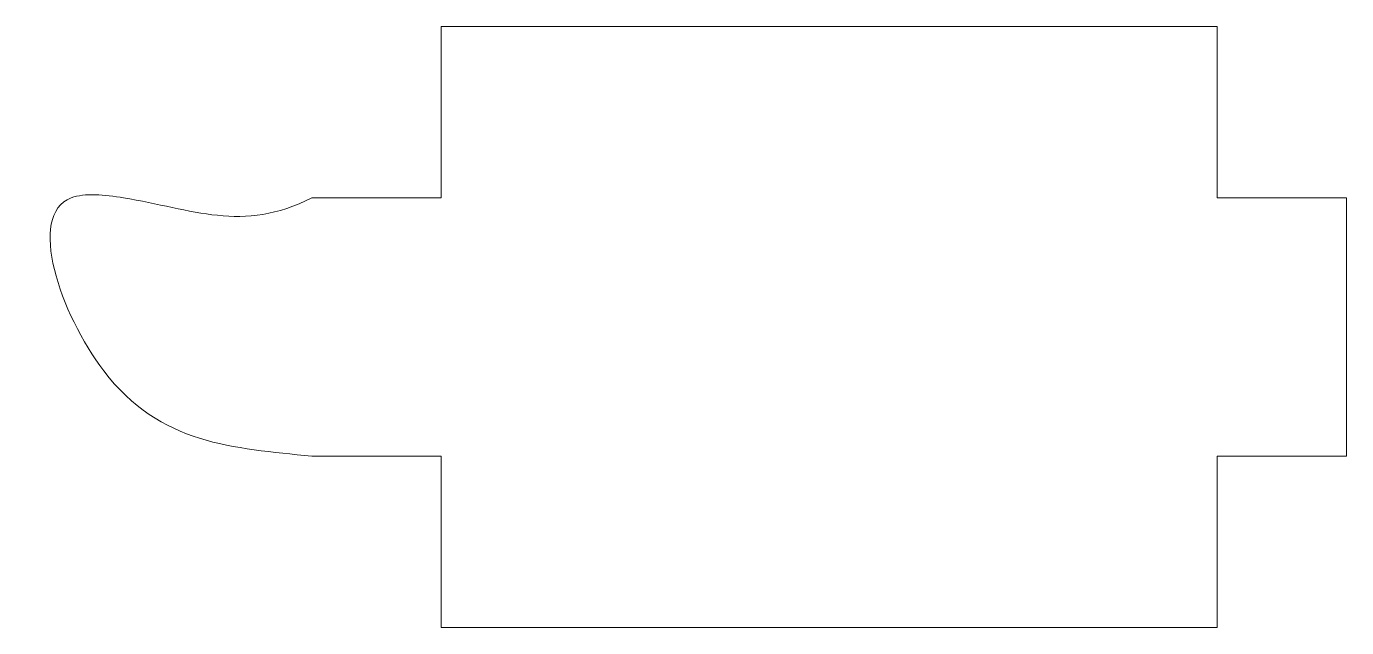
# Model space of a CAD drawing. Header units: inches. Extents: x -0.4 to 0.88, y 2.39 to 2.97.
import ezdxf

# ---------------------------------------------------------------- set-up
doc = ezdxf.new("R2010")
doc.units = ezdxf.units.IN
doc.header["$MEASUREMENT"] = 0

msp = doc.modelspace()

# ---------------------------------------------------------------- linework, layer by layer
at = {"color": 7, "linetype": 'Continuous', "lineweight": 15}
for p, q in [((0, 2.9735), (0.75, 2.9735)), ((0, 2.9735), (0, 2.8076)), ((0.75, 2.9735), (0.75, 2.8076)), ((-0.125, 2.8076), (0, 2.8076)), ((0.875, 2.8076), (0.75, 2.8076)), ((0.875, 2.8076), (0.875, 2.5576)), ((-0.125, 2.5576), (0, 2.5576)), ((0, 2.3918), (0, 2.5576)), ((0.75, 2.3918), (0.75, 2.5576)), ((0.875, 2.5576), (0.75, 2.5576)), ((0, 2.3918), (0.75, 2.3918))]:
    msp.add_line(p, q, dxfattribs=at)
msp.add_open_spline([(-0.125, 2.5576), (-0.2011, 2.5657), (-0.3255, 2.5704), (-0.4107, 2.8193), (-0.2537, 2.8032), (-0.1922, 2.7733), (-0.125, 2.8076)], degree=3, knots=[0, 0, 0, 0, 0.353492, 0.624795, 0.705321, 1, 1, 1, 1], dxfattribs=at)

doc.saveas('drawing.dxf')
